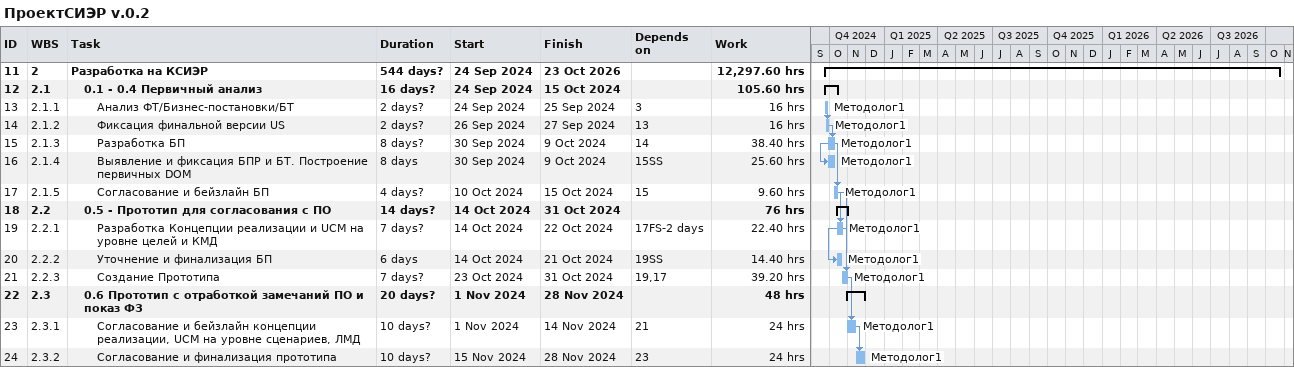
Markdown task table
ПроектСИЭР v.0.2

| ID | WBS | Task | Duration | Start | Finish | Predecessors | Resources | Work (h) |
|---|---|---|---|---|---|---|---|---|
| 11 | 2 | **Разработка на КСИЭР** | 544d? | 2024-09-24 | 2026-10-23 |  |  | 12297.60 |
| 12 | 2.1 | **0.1 - 0.4 Первичный анализ** | 16d? | 2024-09-24 | 2024-10-15 |  |  | 105.60 |
| 13 | 2.1.1 | Анализ ФТ/Бизнес-постановки/БТ | 2d? | 2024-09-24 | 2024-09-25 | 3 | Методолог1 | 16 |
| 14 | 2.1.2 | Фиксация финальной версии US | 2d? | 2024-09-26 | 2024-09-27 | 13 | Методолог1 | 16 |
| 15 | 2.1.3 | Разработка БП | 8d? | 2024-09-30 | 2024-10-09 | 14 | Методолог1 | 38.40 |
| 16 | 2.1.4 | Выявление и фиксация БПР и БТ. Построение первичных DOM | 8d | 2024-09-30 | 2024-10-09 | 15SS | Методолог1 | 25.60 |
| 17 | 2.1.5 | Согласование и бейзлайн БП | 4d? | 2024-10-10 | 2024-10-15 | 15 | Методолог1 | 9.60 |
| 18 | 2.2 | **0.5 - Прототип для согласования с ПО** | 14d? | 2024-10-14 | 2024-10-31 |  |  | 76 |
| 19 | 2.2.1 | Разработка Концепции реализации и UCM на уровне целей и КМД | 7d? | 2024-10-14 | 2024-10-22 | 17FS-2d | Методолог1 | 22.40 |
| 20 | 2.2.2 | Уточнение и финализация БП | 6d | 2024-10-14 | 2024-10-21 | 19SS | Методолог1 | 14.40 |
| 21 | 2.2.3 | Создание Прототипа | 7d? | 2024-10-23 | 2024-10-31 | 19, 17 | Методолог1 | 39.20 |
| 22 | 2.3 | **0.6 Прототип с отработкой замечаний ПО и показ ФЗ** | 20d? | 2024-11-01 | 2024-11-28 |  |  | 48 |
| 23 | 2.3.1 | Согласование и бейзлайн концепции реализации, UCM на уровне сценариев, ЛМД | 10d? | 2024-11-01 | 2024-11-14 | 21 | Методолог1 | 24 |
| 24 | 2.3.2 | Согласование и финализация прототипа | 10d? | 2024-11-15 | 2024-11-28 | 23 | Методолог1 | 24 |
